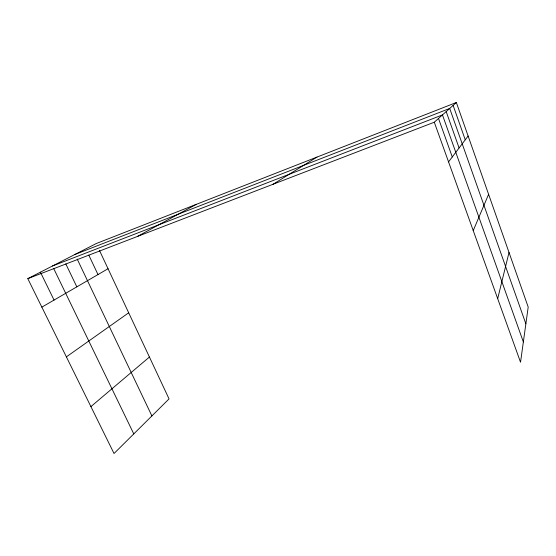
<?xml version="1.0" encoding="UTF-8"?>
<svg xmlns="http://www.w3.org/2000/svg" width="556" height="556" viewBox="0 0 556 556"><rect width="100%" height="100%" fill="white"/><g stroke="black" fill="none" stroke-linecap="round" stroke-linejoin="round"><path stroke-width="0.83" d="M497.689 298.662L509.018 252.438M473.239 230.594L488.599 194.315M448.553 161.893L468.117 136.011M434.299 122.216L456.351 102.499L528.2 307.058L520.534 362.248L434.299 122.216L27.8 278.646L114.036 453.501L169.045 398.902L99.461 250.409M90.906 406.61L149.425 357.042M66.379 356.869L128.693 312.792M273.003 184.286L317.01 157.07M41.853 307.148L108.045 268.729M137.318 236.502L196.226 204.379M27.8 278.646L96.237 243.542L456.351 102.499M74.99 254.44L449.7 108.448L525.872 323.828M52.466 265.99L442.458 114.918L523.356 341.961M40.421 272.176L54.05 300.066M53.605 268.333L133.781 433.902M65.816 263.912L76.825 286.847M77.194 259.068L151.892 415.93M88.793 255.1L97.988 274.567M438.503 118.456L452.278 156.966M446.183 111.589L459.089 147.959M453.119 105.39L465.247 139.806"/></g></svg>
